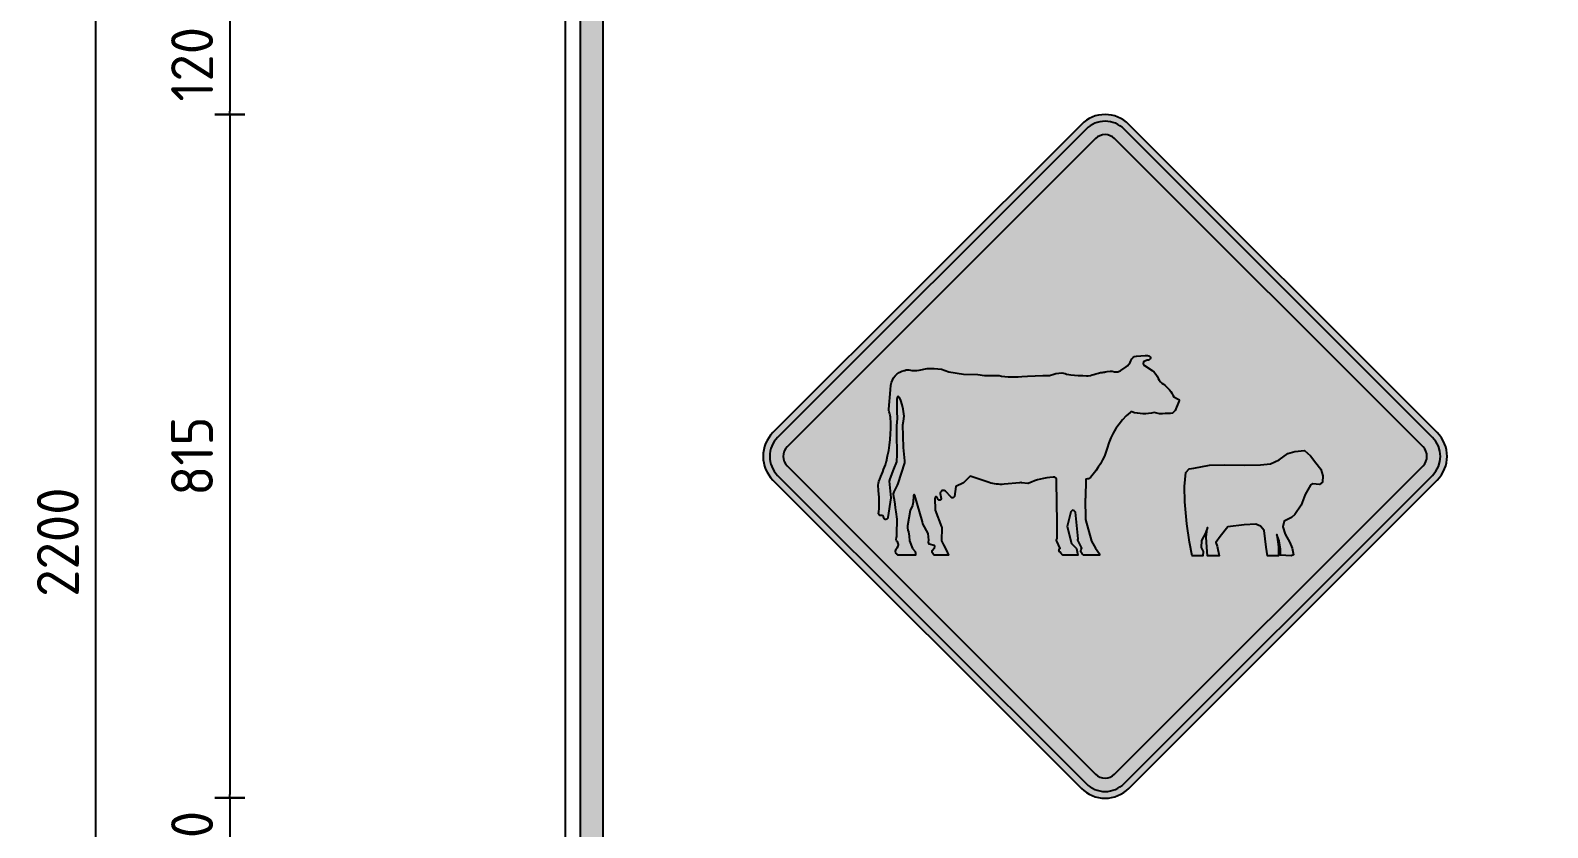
# Model space of a CAD drawing. Header units: millimetres. Extents: x 0 to 420, y 0 to 297.
# Drawn here: x 109.4 to 199.8, y 194.7 to 242.2 of the extents above; entities that cross this region are included whole.
import ezdxf

# ---------------------------------------------------------------- set-up
doc = ezdxf.new("R2010")
doc.units = ezdxf.units.MM
doc.header["$LTSCALE"] = 10
for name, color, linetype in [('L25', 1, 'Continuous'), ('L35', 3, 'Continuous'), ('T25', 1, 'Continuous'), ('YELLOW', 7, 'Continuous')]:
    doc.layers.add(name, color=color, linetype=linetype)
doc.styles.add('ISO3098B', font='iso3098b.shx')
doc.dimstyles.new('SIGNSDIM', dxfattribs={"dimtxt": 2.5, "dimasz": 0.2, "dimexe": 1, "dimexo": 1, "dimgap": 1, "dimtad": 1, "dimtoh": 1, "dimdec": 4, "dimlfac": 20, "dimrnd": 1, "dimdsep": 46, "dimtxsty": 'ISO3098B', "dimblk": 'SGNDIM', "dimcen": 2.5, "dimse1": 1, "dimse2": 1, "dimadec": 0, "dimazin": 0, "dimtfac": 1, "dimtdec": 4, "dimtix": 1, "dimtmove": 0, "dimatfit": 3, "dimldrblk": 'SGNDIM', "dimfxl": 1, "dimtolj": 1, "dimtzin": 0, "dimarcsym": 0})

# ---------------------------------------------------------------- blocks, each defined once
blk = doc.blocks.new('SGNDIM')
for p, q in [((0, 0), (-1, 0)), ((0, 4.5), (0, -4.5))]:
    blk.add_line(p, q)
blk = doc.blocks.new('*D26')
at = {"layer": 'Defpoints', "color": 0, "transparency": 16777216}
for p in [(131.919, 243.22), (121.252, 237.22), (131.919, 237.22)]:
    blk.add_point(p, dxfattribs=at)
at = {"layer": 'T25', "color": 0, "lineweight": -2, "transparency": 16777216}
blk.add_line((121.252, 243.02), (121.252, 237.42), dxfattribs=at)
at = {"layer": 'T25', "color": 0, "lineweight": -2, "transparency": 16777216, "xscale": 0.2, "yscale": 0.2, "zscale": 0.2}
for p, rotation in [((121.252, 243.22), 90), ((121.252, 237.22), 270)]:
    blk.add_blockref('SGNDIM', p, dxfattribs=dict(at, rotation=rotation))
at = {"layer": 'T25', "color": 0, "transparency": 16777216, "insert": (119.002, 240.22), "char_height": 2.5, "attachment_point": 5, "rotation": 90, "style": 'ISO3098B'}
blk.add_mtext('\\A1;120', dxfattribs=at)
blk = doc.blocks.new('*D46')
at = {"layer": 'Defpoints', "color": 0, "transparency": 16777216}
for p in [(137.966, 266.72), (113.252, 156.72), (141.202, 156.72)]:
    blk.add_point(p, dxfattribs=at)
at = {"layer": 'T25', "color": 0, "lineweight": -2, "transparency": 16777216}
for p, q in [((135.966, 266.72), (112.252, 266.72)), ((113.252, 266.52), (113.252, 156.92)), ((139.202, 156.72), (112.252, 156.72))]:
    blk.add_line(p, q, dxfattribs=at)
at = {"layer": 'T25', "color": 0, "lineweight": -2, "transparency": 16777216, "xscale": 0.2, "yscale": 0.2, "zscale": 0.2}
for p, rotation in [((113.252, 266.72), 90), ((113.252, 156.72), 270)]:
    blk.add_blockref('SGNDIM', p, dxfattribs=dict(at, rotation=rotation))
at = {"layer": 'T25', "color": 0, "transparency": 16777216, "insert": (111.002, 211.72), "char_height": 2.5, "attachment_point": 5, "rotation": 90, "style": 'ISO3098B'}
blk.add_mtext('\\A1;2200', dxfattribs=at)
blk = doc.blocks.new('*D55')
at = {"layer": 'Defpoints', "color": 0, "transparency": 16777216}
for p in [(142.304, 237.22), (121.252, 196.47), (140.907, 196.47)]:
    blk.add_point(p, dxfattribs=at)
at = {"layer": 'T25', "color": 0, "lineweight": -2, "transparency": 16777216}
blk.add_line((121.252, 237.02), (121.252, 196.67), dxfattribs=at)
at = {"layer": 'T25', "color": 0, "lineweight": -2, "transparency": 16777216, "xscale": 0.2, "yscale": 0.2, "zscale": 0.2}
for p, rotation in [((121.252, 237.22), 90), ((121.252, 196.47), 270)]:
    blk.add_blockref('SGNDIM', p, dxfattribs=dict(at, rotation=rotation))
at = {"layer": 'T25', "color": 0, "transparency": 16777216, "insert": (119.002, 216.845), "char_height": 2.5, "attachment_point": 5, "rotation": 90, "style": 'ISO3098B'}
blk.add_mtext('\\A1;815', dxfattribs=at)
blk = doc.blocks.new('*D56')
at = {"layer": 'Defpoints', "color": 0, "transparency": 16777216}
for p in [(131.919, 196.47), (121.252, 190.47), (131.919, 190.47)]:
    blk.add_point(p, dxfattribs=at)
at = {"layer": 'T25', "color": 0, "lineweight": -2, "transparency": 16777216}
blk.add_line((121.252, 196.27), (121.252, 190.67), dxfattribs=at)
at = {"layer": 'T25', "color": 0, "lineweight": -2, "transparency": 16777216, "xscale": 0.2, "yscale": 0.2, "zscale": 0.2}
for p, rotation in [((121.252, 196.47), 90), ((121.252, 190.47), 270)]:
    blk.add_blockref('SGNDIM', p, dxfattribs=dict(at, rotation=rotation))
at = {"layer": 'T25', "color": 0, "transparency": 16777216, "insert": (119.002, 193.47), "char_height": 2.5, "attachment_point": 5, "rotation": 90, "style": 'ISO3098B'}
blk.add_mtext('\\A1;120', dxfattribs=at)
blk = doc.blocks.new('*D60')
at = {"layer": 'Defpoints', "color": 0, "transparency": 16777216}
for p in [(152.983, 228.447), (193.752, 228.447), (193.752, 133.72)]:
    blk.add_point(p, dxfattribs=at)
at = {"layer": 'T25', "color": 0, "lineweight": -2, "transparency": 16777216}
blk.add_line((153.183, 133.72), (193.552, 133.72), dxfattribs=at)
at = {"layer": 'T25', "color": 0, "lineweight": -2, "transparency": 16777216, "xscale": 0.2, "yscale": 0.2, "zscale": 0.2, "rotation": 180}
blk.add_blockref('SGNDIM', (152.983, 133.72), dxfattribs=at)
at = {"layer": 'T25', "color": 0, "lineweight": -2, "transparency": 16777216, "xscale": 0.2, "yscale": 0.2, "zscale": 0.2}
blk.add_blockref('SGNDIM', (193.752, 133.72), dxfattribs=at)
at = {"layer": 'T25', "color": 0, "transparency": 16777216, "insert": (173.368, 135.97), "char_height": 2.5, "attachment_point": 5, "style": 'ISO3098B'}
blk.add_mtext('\\A1;815', dxfattribs=at)

msp = doc.modelspace()

# ---------------------------------------------------------------- hatches: boundary and pattern name
at = {"layer": 'L25'}
h = msp.add_hatch(color=256, dxfattribs=at)
h.dxf.hatch_style = 1
edge = h.paths.add_edge_path(flags=16)
edge.add_line((143.5024574, 169.2199232), (143.5024574, 254.2199232))
edge.add_arc((153.7524574, 254.2199232), 10.25, 90, 180, ccw=False)
edge.add_line((153.7524574, 264.4699232), (248.7524574, 264.4699232))
edge.add_arc((248.7524574, 254.2199232), 10.25, 0, 90, ccw=False)
edge.add_line((259.0024574, 254.2199232), (259.0024574, 169.2199232))
edge.add_arc((248.7524574, 169.2199232), 10.25, -90, 0, ccw=False)
edge.add_line((248.7524574, 158.9699232), (153.7524574, 158.9699232))
edge.add_arc((153.7524574, 169.2199232), 10.25, 180, 270, ccw=False)
edge = h.paths.add_edge_path()
edge.add_line((142.1524574, 169.2199232), (142.1524574, 254.2199232))
edge.add_arc((153.7524574, 254.2199232), 11.6, 90, 180, ccw=False)
edge.add_line((153.7524574, 265.8199232), (248.7524574, 265.8199232))
edge.add_arc((248.7524574, 254.2199232), 11.6, 0, 90, ccw=False)
edge.add_line((260.3524574, 254.2199232), (260.3524574, 169.2199232))
edge.add_arc((248.7524574, 169.2199232), 11.6, 270, 360, ccw=False)
edge.add_line((248.7524574, 157.6199232), (153.7524574, 157.6199232))
edge.add_arc((153.7524574, 169.2199232), 11.6, 180, 270, ccw=False)
h = msp.add_hatch(color=256, dxfattribs=at)
edge = h.paths.add_edge_path(flags=16)
edge.add_arc((155.0328429, 216.8351469), 0.8, 135, 225)
edge.add_line((154.4671575, 216.2694615), (172.8519338, 197.8846852))
edge.add_arc((173.4176192, 198.4503706), 0.8, 224.999999941, 314.999999974)
edge.add_line((173.9833047, 197.8846852), (192.368081, 216.2694614))
edge.add_arc((191.8023955, 216.8351469), 0.8, 315.000000059, 405.000000026)
edge.add_line((192.368081, 217.4008323), (173.9833046, 235.7856086))
edge.add_arc((173.4176192, 235.2199232), 0.8, 44.999999969, 134.999999969)
edge.add_line((172.8519338, 235.7856086), (154.4671575, 217.4008323))
edge = h.paths.add_edge_path()
edge.add_arc((155.0328429, 216.8351469), 1.6, 135, 225)
edge.add_line((153.9014721, 215.7037761), (172.2862484, 197.3189997))
edge.add_arc((173.4176192, 198.4503706), 1.6, 224.999999963, 314.999999996)
edge.add_line((174.5489901, 197.3189997), (192.9337664, 215.703776))
edge.add_arc((191.8023955, 216.8351469), 1.6, 315.000000037, 405.000000004)
edge.add_line((192.9337664, 217.9665177), (174.5489901, 236.3512941))
edge.add_arc((173.4176192, 235.2199232), 1.6, 44.999999968, 134.999999968)
edge.add_line((172.2862484, 236.3512941), (153.9014721, 217.9665178))
at = {"layer": 'L25', "ltscale": 1000}
for points in [[(174.910186, 219.4602663, -0.2519675197), (175.0097856, 219.4810337, 0.1347843466), (176.3446745, 219.4541439, 0.1431406917), (176.9951922, 219.3985273, 0.0795286223), (177.4295683, 219.407463), (177.5677492, 219.5471406, 0.0927564465), (177.5898858, 219.5798453), (177.8255418, 220.1219764, 0.3761148516), (177.7735734, 220.253584), (177.5232088, 220.3824098, 0.1096799236), (176.8995503, 221.1422879, -0.1613173462), (176.584513, 221.4705446, 0.1414985687), (176.2210238, 221.9617369), (175.7656954, 222.2447718, -0.5915639156), (175.7778583, 222.5198538, -0.0916105794), (176.0003158, 222.5733123, 0.8047873668), (176.0270394, 222.8332522, 0.084041344), (175.8594566, 222.8574756, 0.0124904757), (175.8004996, 222.8566621), (175.2925728, 222.8090054, 0.2854136272), (174.9474197, 222.5409578, -0.1777750771), (174.6664113, 222.1662959), (174.3643702, 221.9518921, -0.0642110502), (174.3158872, 221.9260904), (174.1764757, 221.8734859, -0.1037127791), (174.1329352, 221.8667214), (173.9747542, 221.875043), (173.8321272, 221.9130594), (173.7275344, 221.9225635), (173.5373655, 221.9035553), (173.4563087, 221.8782366), (173.4241516, 221.8684443), (173.3894438, 221.8602815), (173.3363616, 221.8521188), (173.2955289, 221.8480372), (173.2485714, 221.8419151), (173.1995724, 221.8398745), (173.1383235, 221.8296709), (173.0831995, 221.8153859), (173.0178675, 221.7970196), (172.9500819, 221.7739274), (172.8709238, 221.7495822), (172.7491426, 221.7191505), (172.6456283, 221.6948053), (172.5421142, 221.6643737), (172.4081547, 221.6461148), (172.3046406, 221.6400285), (172.0976122, 221.6522011), (171.8175152, 221.6643737), (171.5983088, 221.6765463), (171.3730132, 221.6948053), (171.251232, 221.7130642), (171.1233613, 221.7434959), (171.0442035, 221.7739274), (170.9346003, 221.804359), (170.8369675, 221.8180182), (170.6563072, 221.7990097), (170.4851549, 221.7800015), (170.3710535, 221.7324809), (170.0953089, 221.6564476), (169.7054625, 221.6564476), (169.2490571, 221.6469435), (168.7926521, 221.6184311), (168.4598566, 221.5994226), (168.2411619, 221.5804143), (168.0129597, 221.5709102), (167.6421299, 221.5804143), (167.2427754, 221.6184311), (167.1001488, 221.6659517), (166.2348808, 221.6659517), (165.8260177, 221.7134723), (164.9797663, 221.741985), (164.1144977, 221.875043), (163.6676008, 222.0271095), (163.2397206, 222.0746301), (162.8118409, 222.0746301), (162.3304551, 221.9783965), (162.1980371, 221.9647771), (162.1242522, 221.9550731), (162.0038656, 221.9511912), (161.9009547, 221.9589547), (161.8232863, 221.9725405), (161.7165138, 221.9862081, 0.161090888), (161.5126389, 221.974372, -0.0558829857), (161.4377736, 221.9511821, 0.3213058908), (160.6563987, 221.0907454), (160.6248984, 220.8010741), (160.5319639, 219.652584, 0.0756865283), (160.5890133, 219.3530696, -0.075976968), (160.6269554, 219.1618845, -0.0748272216), (160.3861609, 216.5373465), (160.3776785, 216.5051988), (160.3694864, 216.4831923, -0.0251437795), (159.9289504, 215.3453213, 0.0770767167), (159.9110214, 214.8972924, 0.0028905756), (159.9349268, 214.5567906, -0.0436169984), (159.9219587, 213.4098277, 0.358783707), (160.0200718, 213.3149281), (160.1095278, 213.3077749, -0.3080865151), (160.2036713, 213.2320313), (160.2245327, 213.1635178, 0.7983333164), (160.4787307, 213.1841123), (160.6439146, 214.3572601), (160.5488303, 215.3551957), (160.5963722, 215.488254), (160.8055583, 216.0775112), (160.9767101, 216.5147019), (161.0147443, 216.9518929), (160.9862186, 218.2159448), (160.9862186, 218.6626396), (161.033761, 219.0903265), (161.0147443, 219.5180131), (161.0147443, 220.2797205), (161.0187589, 220.311541), (161.0251256, 220.3369975), (161.0406081, 220.3705268), (161.0585523, 220.3926834), (161.0729428, 220.4061683), (161.0967542, 220.3918879), (161.1182427, 220.3783641), (161.1449653, 220.3601525), (161.1598506, 220.3423002), (161.2524551, 220.1642953), (161.3285227, 219.9171873), (161.3855736, 219.6415673), (161.4331155, 219.2233845), (161.4045903, 218.9287559), (161.3570479, 218.7101605), (161.4045903, 217.3700754), (161.4806579, 216.5622228), (161.4806579, 216.4576772), (161.0908119, 215.2126336), (161.0527781, 215.1175921), (160.9576934, 214.9560215), (160.8911344, 214.8039553), (160.8531006, 214.727922), (160.8494888, 214.7163693, 0.1549344737), (160.8187477, 214.4709926), (160.8298005, 214.4341669), (160.83539, 214.4154531), (160.8693232, 214.2329972), (160.9039743, 213.9905478), (160.9213001, 213.7654161), (160.964614, 213.5229667), (161.0239973, 213.087687), (161.0147443, 212.1998183), (160.9957272, 212.0572559), (160.9767105, 212.0002312), (160.967202, 211.8861812), (160.9767105, 211.8006441), (161.0432696, 211.7531232), (161.10032, 211.5820484), (161.0813033, 211.4870069), (161.0242529, 211.3729572), (160.9957272, 211.3444448), (160.9576934, 211.2969239), (160.9291682, 211.1733701), (160.9481853, 211.0593203), (161.0052358, 211.0213039), (161.0242529, 210.9832871), (161.0622867, 210.9452706), (161.1193371, 210.9357665), (161.8705043, 210.9357665), (162.1082151, 210.9452706), (162.1082151, 211.0403121), (162.1082151, 211.0783286), (162.0891985, 211.1163451), (162.0891985, 211.1543618), (161.9465719, 211.3444448), (161.7659115, 211.8006441), (161.7356054, 212.0682702), (161.700954, 212.3280374), (161.6663026, 212.4406032), (161.648977, 212.5704868), (161.6316515, 212.6484169), (161.6403143, 212.7003704), (161.8049079, 213.6095557), (161.9348501, 213.8952997), (161.9781642, 214.0944547), (162.0036223, 214.5093267), (162.0239741, 214.5501627), (162.0501786, 214.5351955), (162.0701813, 214.4998222), (162.5360953, 212.9221335), (162.5646206, 212.8080838), (162.8688909, 212.2378348), (162.9164332, 211.8291565), (162.8879075, 211.7151067), (162.9259413, 211.5915525), (163.2397202, 211.5250237), (163.2682454, 211.4679987), (163.2492287, 211.3824613), (163.1066021, 211.220891), (163.1066021, 211.1068409), (163.1446359, 211.0498162), (163.1826697, 210.9832871), (163.2397202, 210.9357665), (164.0859716, 210.9357665), (163.9718702, 211.2113866), (163.7817013, 211.5630402), (163.6771085, 211.8006441), (163.686617, 212.5894888), (163.6580918, 212.6370094), (163.2872625, 213.6349449), (163.2732098, 214.3522839, -0.6623224855), (163.383066, 214.4040012, -0.120491742), (163.4288652, 214.3402452), (163.4623243, 214.2655783, 0.8728938352), (163.6419645, 214.3183564), (163.5965097, 214.6186381, -0.0523177147), (163.5969583, 214.6523339, -0.628809225), (163.9157988, 214.7430182), (164.2482174, 214.3958547, 0.5723265339), (164.4393015, 214.4454273), (164.5138518, 215.0415592), (164.9797653, 215.2506504), (165.3791198, 215.6593288), (166.4999751, 215.2784658, 0.1065466817), (167.3987746, 215.1744054), (168.3411705, 215.2661328, -0.054272798), (168.4341149, 215.2650722), (168.8084325, 215.2199942, 0.1366347481), (168.8653697, 215.2287007, -0.085671228), (170.3140031, 215.602304), (170.4281044, 215.5927999), (170.4946635, 215.5262708), (170.5136801, 215.4882543), (170.5326972, 213.9200697), (170.570731, 213.0742004), (170.5612225, 211.9337024), (170.5231887, 211.8671736), (170.5231887, 211.8196527), (170.5422058, 211.7816362), (170.7323747, 211.3444452), (170.6753238, 211.3064287), (170.6848324, 211.2398995), (170.6658153, 211.2113872), (170.703849, 211.144858), (170.7228662, 211.1353539), (170.7989338, 211.0498166), (170.8464756, 211.002296), (170.9130351, 210.9357668), (171.7878117, 210.9357668), (171.7212527, 211.334941), (171.4074739, 211.6485779), (171.1507459, 212.6465138), (171.3789486, 213.5303996), (171.4835414, 213.6349452), (171.5786261, 213.5779202), (171.6166599, 213.5494079), (171.6451852, 213.5113914), (171.816337, 211.9146942), (171.7878117, 211.8671736), (171.7878117, 211.8101485), (171.816337, 211.8006444), (172.025523, 211.3634534), (172.0065059, 211.334941), (171.9969978, 211.2874205), (171.9779807, 211.2018831), (171.9779807, 211.1353539), (172.0160145, 211.087833), (172.0540482, 211.0213042), (172.158641, 210.9357668), (173.0904686, 210.9357668), (173.0809605, 211.0213042), (172.8432492, 211.3634534), (172.6055379, 211.7721321), (172.2442172, 213.0646963), (172.2347086, 214.3287481), (172.2442172, 214.3667649), (172.2633117, 215.4642444, -0.2607601344), (172.3048523, 215.4805825, 0.2054608939), (172.5403877, 215.5815008, 0.1121891563), (173.55154, 217.3301179, -0.1530840902)], [(178.7116707, 216.1384041), (179.6359562, 216.3085322), (180.5602416, 216.3328365), (181.7034332, 216.3085322), (182.6763648, 216.3328365), (183.2844459, 216.3814433), (183.7952348, 216.6244824), (184.3060236, 217.0133473), (184.7195202, 217.1348668), (185.3032797, 217.1834736), (185.6681272, 216.8675234), (185.9843315, 216.4543561), (186.2762112, 216.0654931), (186.3978252, 215.67663), (186.3735035, 215.287767), (186.2032406, 215.1662474), (185.789744, 215.1905499), (185.6681272, 215.1176389), (185.3519258, 214.5586477), (185.1086922, 213.9267455), (184.7195202, 213.3677543), (184.5249327, 213.1976262), (184.0871145, 212.9788913), (184.0141438, 212.6386368), (184.1600852, 212.2011653), (184.4276404, 211.6907826), (184.5735817, 211.3505264), (184.6465495, 210.9616633), (184.5006111, 210.9130566), (183.8682054, 210.9373609), (183.8682054, 211.3262239), (183.7952348, 211.787998), (183.6979425, 212.0553414), (183.6492963, 212.176861), (183.7465886, 211.4477435), (183.7465886, 210.9130566), (183.0898613, 210.9130566), (183.0168907, 211.4234392), (182.8952739, 212.4199001), (182.6763648, 212.6629393), (182.4088095, 212.7844607), (181.7034332, 212.7601564), (180.7305045, 212.6386368), (180.2683618, 212.0553414), (180.0251282, 211.6907826), (180.0980989, 211.4720478), (180.2197157, 210.9130566), (179.5143394, 210.9130566), (179.4900148, 211.4234392), (179.4413687, 212.0067328), (179.4900148, 212.3469891), (179.5143394, 212.5900283), (179.3927226, 212.2497738), (179.1738135, 211.8123022), (179.1494889, 211.3991349), (179.2711057, 211.1560958), (179.2467841, 210.9130566), (178.6143785, 210.9130566), (178.4441155, 211.7150869), (178.2981771, 212.8087632), (178.1765603, 214.1211761), (178.1522358, 215.044726), (178.2252064, 215.8710607), (178.419791, 216.0897973)]]:
    msp.add_hatch(color=1, dxfattribs=at).paths.add_polyline_path(points)
at = {"layer": 'YELLOW'}
h = msp.add_hatch(color=50, dxfattribs=at)
edge = h.paths.add_edge_path(flags=16)
edge.add_arc((155.0328429, 216.8351469), 1.6, 135, 225)
edge.add_line((153.9014721, 215.7037761), (172.2862484, 197.3189997))
edge.add_arc((173.4176192, 198.4503706), 1.6, 224.999999963, 314.999999996)
edge.add_line((174.5489901, 197.3189997), (192.9337664, 215.703776))
edge.add_arc((191.8023955, 216.8351469), 1.6, 315.000000037, 405.000000004)
edge.add_line((192.9337664, 217.9665177), (174.5489901, 236.3512941))
edge.add_arc((173.4176192, 235.2199232), 1.6, 44.999999968, 134.999999968)
edge.add_line((172.2862484, 236.3512941), (153.9014721, 217.9665178))
edge = h.paths.add_edge_path()
edge.add_arc((155.0328429, 216.8351469), 2, 135, 225)
edge.add_line((153.6186293, 215.4209334), (172.0034057, 197.036157))
edge.add_arc((173.4176192, 198.4503706), 2, 224.999999967, 315)
edge.add_line((174.8318328, 197.036157), (193.2166091, 215.4209333))
edge.add_arc((191.8023955, 216.8351469), 2, 315.000000033, 405)
edge.add_line((193.2166091, 218.2493604), (174.8318328, 236.6341368))
edge.add_arc((173.4176192, 235.2199232), 2, 44.999999967, 134.999999967)
edge.add_line((172.0034057, 236.6341368), (153.6186293, 218.2493605))
h = msp.add_hatch(color=50, dxfattribs=at)
edge = h.paths.add_edge_path()
edge.add_arc((155.0328429, 216.8351469), 0.8, 135, 225)
edge.add_line((154.4671575, 216.2694615), (172.8519338, 197.8846852))
edge.add_arc((173.4176192, 198.4503706), 0.8, 224.999999941, 314.999999974)
edge.add_line((173.9833047, 197.8846852), (192.368081, 216.2694614))
edge.add_arc((191.8023955, 216.8351469), 0.8, 315.000000059, 405.000000026)
edge.add_line((192.368081, 217.4008323), (173.9833046, 235.7856086))
edge.add_arc((173.4176192, 235.2199232), 0.8, 44.999999969, 134.999999969)
edge.add_line((172.8519338, 235.7856086), (154.4671575, 217.4008323))
h.paths.add_polyline_path([(178.7116707, 216.1384041), (179.6359562, 216.3085322), (180.5602416, 216.3328365), (181.7034332, 216.3085322), (182.6763648, 216.3328365), (183.2844459, 216.3814433), (183.7952348, 216.6244824), (184.3060236, 217.0133473), (184.7195202, 217.1348668), (185.3032797, 217.1834736), (185.6681272, 216.8675234), (185.9843315, 216.4543561), (186.2762112, 216.0654931), (186.3978252, 215.67663), (186.3735035, 215.287767), (186.2032406, 215.1662474), (185.789744, 215.1905499), (185.6681272, 215.1176389), (185.3519258, 214.5586477), (185.1086922, 213.9267455), (184.7195202, 213.3677543), (184.5249327, 213.1976262), (184.0871145, 212.9788913), (184.0141438, 212.6386368), (184.1600852, 212.2011653), (184.4276404, 211.6907826), (184.5735817, 211.3505264), (184.6465495, 210.9616633), (184.5006111, 210.9130566), (183.8682054, 210.9373609), (183.8682054, 211.3262239), (183.7952348, 211.787998), (183.6979425, 212.0553414), (183.6492963, 212.176861), (183.7465886, 211.4477435), (183.7465886, 210.9130566), (183.0898613, 210.9130566), (183.0168907, 211.4234392), (182.8952739, 212.4199001), (182.6763648, 212.6629393), (182.4088095, 212.7844607), (181.7034332, 212.7601564), (180.7305045, 212.6386368), (180.2683618, 212.0553414), (180.0251282, 211.6907826), (180.0980989, 211.4720478), (180.2197157, 210.9130566), (179.5143394, 210.9130566), (179.4900148, 211.4234392), (179.4413687, 212.0067328), (179.4900148, 212.3469891), (179.5143394, 212.5900283), (179.3927226, 212.2497738), (179.1738135, 211.8123022), (179.1494889, 211.3991349), (179.2711057, 211.1560958), (179.2467841, 210.9130566), (178.6143785, 210.9130566), (178.4441155, 211.7150869), (178.2981771, 212.8087632), (178.1765603, 214.1211761), (178.1522358, 215.044726), (178.2252064, 215.8710607), (178.419791, 216.0897973)], flags=16)
edge = h.paths.add_edge_path(flags=16)
edge.add_arc((161.5441466, 219.690187), 1.0128809, 182.127583954, 199.809423245, ccw=False)
edge.add_line((160.5319639, 219.652584), (160.6248984, 220.8010741))
edge.add_line((160.6248984, 220.8010741), (160.6548484, 221.0764894))
edge.add_arc((161.6474544, 220.9757607), 0.9977038, 101.44471884, 174.205515098, ccw=False)
edge.add_arc((161.3717871, 222.2966508), 0.3517141, 282.763058891, 293.607714898)
edge.add_arc((161.6324683, 221.6721034), 0.3251545, 75.020197526, 111.625036174, ccw=False)
edge.add_line((161.7165138, 221.9862081), (161.8232863, 221.9725405))
edge.add_line((161.8232863, 221.9725405), (161.9009547, 221.9589547))
edge.add_line((161.9009547, 221.9589547), (162.0038656, 221.9511912))
edge.add_line((162.0038656, 221.9511912), (162.1242522, 221.9550731))
edge.add_line((162.1242522, 221.9550731), (162.1980371, 221.9647771))
edge.add_line((162.1980371, 221.9647771), (162.3304551, 221.9783965))
edge.add_line((162.3304551, 221.9783965), (162.8118409, 222.0746301))
edge.add_line((162.8118409, 222.0746301), (163.2397206, 222.0746301))
edge.add_line((163.2397206, 222.0746301), (163.6676008, 222.0271095))
edge.add_line((163.6676008, 222.0271095), (164.1144977, 221.875043))
edge.add_line((164.1144977, 221.875043), (164.9797663, 221.741985))
edge.add_line((164.9797663, 221.741985), (165.8260177, 221.7134723))
edge.add_line((165.8260177, 221.7134723), (166.2348808, 221.6659517))
edge.add_line((166.2348808, 221.6659517), (167.1001488, 221.6659517))
edge.add_line((167.1001488, 221.6659517), (167.2427754, 221.6184311))
edge.add_line((167.2427754, 221.6184311), (167.6421299, 221.5804143))
edge.add_line((167.6421299, 221.5804143), (168.0129597, 221.5709102))
edge.add_line((168.0129597, 221.5709102), (168.2411619, 221.5804143))
edge.add_line((168.2411619, 221.5804143), (168.4598566, 221.5994226))
edge.add_line((168.4598566, 221.5994226), (168.7926521, 221.6184311))
edge.add_line((168.7926521, 221.6184311), (169.2490571, 221.6469435))
edge.add_line((169.2490571, 221.6469435), (169.7054625, 221.6564476))
edge.add_line((169.7054625, 221.6564476), (170.0953089, 221.6564476))
edge.add_line((170.0953089, 221.6564476), (170.3710535, 221.7324809))
edge.add_line((170.3710535, 221.7324809), (170.4851549, 221.7800015))
edge.add_line((170.4851549, 221.7800015), (170.6563072, 221.7990097))
edge.add_line((170.6563072, 221.7990097), (170.8369675, 221.8180182))
edge.add_line((170.8369675, 221.8180182), (170.9346003, 221.804359))
edge.add_line((170.9346003, 221.804359), (171.0442035, 221.7739274))
edge.add_line((171.0442035, 221.7739274), (171.1233613, 221.7434959))
edge.add_line((171.1233613, 221.7434959), (171.251232, 221.7130642))
edge.add_line((171.251232, 221.7130642), (171.3730132, 221.6948053))
edge.add_line((171.3730132, 221.6948053), (171.5983088, 221.6765463))
edge.add_line((171.5983088, 221.6765463), (171.8175152, 221.6643737))
edge.add_line((171.8175152, 221.6643737), (172.0976122, 221.6522011))
edge.add_line((172.0976122, 221.6522011), (172.3046406, 221.6400285))
edge.add_line((172.3046406, 221.6400285), (172.4081547, 221.6461148))
edge.add_line((172.4081547, 221.6461148), (172.5421142, 221.6643737))
edge.add_line((172.5421142, 221.6643737), (172.6456283, 221.6948053))
edge.add_line((172.6456283, 221.6948053), (172.7491426, 221.7191505))
edge.add_line((172.7491426, 221.7191505), (172.8709238, 221.7495822))
edge.add_line((172.8709238, 221.7495822), (172.9500819, 221.7739274))
edge.add_line((172.9500819, 221.7739274), (173.0178675, 221.7970196))
edge.add_line((173.0178675, 221.7970196), (173.0831995, 221.8153859))
edge.add_line((173.0831995, 221.8153859), (173.1383235, 221.8296709))
edge.add_line((173.1383235, 221.8296709), (173.1995724, 221.8398745))
edge.add_line((173.1995724, 221.8398745), (173.2485714, 221.8419151))
edge.add_line((173.2485714, 221.8419151), (173.2955289, 221.8480372))
edge.add_line((173.2955289, 221.8480372), (173.3363616, 221.8521188))
edge.add_line((173.3363616, 221.8521188), (173.3894438, 221.8602815))
edge.add_line((173.3894438, 221.8602815), (173.4241516, 221.8684443))
edge.add_line((173.4241516, 221.8684443), (173.4563087, 221.8782366))
edge.add_line((173.4563087, 221.8782366), (173.5373655, 221.9035553))
edge.add_line((173.5373655, 221.9035553), (173.7275344, 221.9225635))
edge.add_line((173.7275344, 221.9225635), (173.8321272, 221.9130594))
edge.add_line((173.8321272, 221.9130594), (173.9747542, 221.875043))
edge.add_line((173.9747542, 221.875043), (174.1329352, 221.8667214))
edge.add_arc((174.1385751, 221.9739293), 0.1073561, 266.988579604, 290.673120251)
edge.add_line((174.1764757, 221.8734859), (174.3158872, 221.9260904))
edge.add_arc((174.2400861, 222.1269772), 0.2147122, 290.673120249, 305.369033728)
edge.add_line((174.3643702, 221.9518921), (174.6664113, 222.1662959))
edge.add_arc((174.2966906, 222.7363119), 0.67942, 302.968031072, 343.289823027)
edge.add_arc((175.3356589, 222.3972823), 0.4139714, 95.974151914, 159.692025041, ccw=False)
edge.add_line((175.2925728, 222.8090054), (175.8004996, 222.8566621))
edge.add_arc((175.8462589, 221.6772123), 1.1803371, 89.359341635, 92.221798939, ccw=False)
edge.add_arc((175.8716988, 222.3503721), 0.5072513, 72.441984671, 91.382928213, ccw=False)
edge.add_arc((175.9852287, 222.706207), 0.1337483, -89.186476723, 72.825634431, ccw=False)
edge.add_arc((176.033748, 221.9446041), 0.6295965, 94.24652087, 113.981048756)
edge.add_arc((175.8473467, 222.3789715), 0.1570875, 116.254241188, 238.682351359)
edge.add_line((175.7656954, 222.2447718), (176.2210238, 221.9617369))
edge.add_arc((175.5523044, 221.0867854), 1.1012383, 20.394355954, 52.609572486, ccw=False)
edge.add_arc((177.2375059, 221.7819369), 0.7234396, 205.495047265, 242.150471751)
edge.add_arc((175.5001797, 219.3579075), 2.2676533, 26.858562264, 51.895274587, ccw=False)
edge.add_line((177.5232088, 220.3824098), (177.7735734, 220.253584))
edge.add_arc((177.7244542, 220.1581239), 0.1073561, -27.31135769, 62.771798454, ccw=False)
edge.add_line((177.8198429, 220.1088661), (177.5898858, 219.5798453))
edge.add_arc((177.4914292, 219.6226428), 0.1073561, 315.308611163, 336.506168757, ccw=False)
edge.add_line((177.5677492, 219.5471406), (177.4295683, 219.407463))
edge.add_arc((177.1844684, 220.7598296), 1.3743978, 262.084314633, 280.272650853, ccw=False)
edge.add_arc((176.7650794, 220.5392076), 1.1636595, 248.821281953, 281.405373748, ccw=False)
edge.add_arc((175.7261996, 221.89858), 2.5214637, 253.493372916, 284.198623132, ccw=False)
edge.add_arc((174.9792829, 219.3781021), 0.1073561, 73.493372919, 130.062547393)
edge.add_arc((177.6280628, 216.2283985), 4.2227743, 130.06254739, 164.876563016)
edge.add_arc((169.1984255, 218.6806802), 4.5578092, 317.158599066, 342.763393797, ccw=False)
edge.add_arc((172.3050087, 215.8055372), 0.3249548, 268.069250553, 316.414282506, ccw=False)
edge.add_arc((172.2986808, 215.435295), 0.045706, 95.801784733, 140.699897183)
edge.add_line((172.2633117, 215.4642444), (172.2442172, 214.3667649))
edge.add_line((172.2442172, 214.3667649), (172.2347086, 214.3287481))
edge.add_line((172.2347086, 214.3287481), (172.2442172, 213.0646963))
edge.add_line((172.2442172, 213.0646963), (172.6055379, 211.7721321))
edge.add_line((172.6055379, 211.7721321), (172.8432492, 211.3634534))
edge.add_line((172.8432492, 211.3634534), (173.0809605, 211.0213042))
edge.add_line((173.0809605, 211.0213042), (173.0904686, 210.9357668))
edge.add_line((173.0904686, 210.9357668), (172.158641, 210.9357668))
edge.add_line((172.158641, 210.9357668), (172.0540482, 211.0213042))
edge.add_line((172.0540482, 211.0213042), (172.0160145, 211.087833))
edge.add_line((172.0160145, 211.087833), (171.9779807, 211.1353539))
edge.add_line((171.9779807, 211.1353539), (171.9779807, 211.2018831))
edge.add_line((171.9779807, 211.2018831), (171.9969978, 211.2874205))
edge.add_line((171.9969978, 211.2874205), (172.0065059, 211.334941))
edge.add_line((172.0065059, 211.334941), (172.025523, 211.3634534))
edge.add_line((172.025523, 211.3634534), (171.816337, 211.8006444))
edge.add_line((171.816337, 211.8006444), (171.7878117, 211.8101485))
edge.add_line((171.7878117, 211.8101485), (171.7878117, 211.8671736))
edge.add_line((171.7878117, 211.8671736), (171.816337, 211.9146942))
edge.add_line((171.816337, 211.9146942), (171.6451852, 213.5113914))
edge.add_line((171.6451852, 213.5113914), (171.6166599, 213.5494079))
edge.add_line((171.6166599, 213.5494079), (171.5786261, 213.5779202))
edge.add_line((171.5786261, 213.5779202), (171.4835414, 213.6349452))
edge.add_line((171.4835414, 213.6349452), (171.3789486, 213.5303996))
edge.add_line((171.3789486, 213.5303996), (171.1507459, 212.6465138))
edge.add_line((171.1507459, 212.6465138), (171.4074739, 211.6485779))
edge.add_line((171.4074739, 211.6485779), (171.7212527, 211.334941))
edge.add_line((171.7212527, 211.334941), (171.7878117, 210.9357668))
edge.add_line((171.7878117, 210.9357668), (170.9130351, 210.9357668))
edge.add_line((170.9130351, 210.9357668), (170.8464756, 211.002296))
edge.add_line((170.8464756, 211.002296), (170.7989338, 211.0498166))
edge.add_line((170.7989338, 211.0498166), (170.7228662, 211.1353539))
edge.add_line((170.7228662, 211.1353539), (170.703849, 211.144858))
edge.add_line((170.703849, 211.144858), (170.6658153, 211.2113872))
edge.add_line((170.6658153, 211.2113872), (170.6848324, 211.2398995))
edge.add_line((170.6848324, 211.2398995), (170.6753238, 211.3064287))
edge.add_line((170.6753238, 211.3064287), (170.7323747, 211.3444452))
edge.add_line((170.7323747, 211.3444452), (170.5422058, 211.7816362))
edge.add_line((170.5422058, 211.7816362), (170.5231887, 211.8196527))
edge.add_line((170.5231887, 211.8196527), (170.5231887, 211.8671736))
edge.add_line((170.5231887, 211.8671736), (170.5612225, 211.9337024))
edge.add_line((170.5612225, 211.9337024), (170.570731, 213.0742004))
edge.add_line((170.570731, 213.0742004), (170.5326972, 213.9200697))
edge.add_line((170.5326972, 213.9200697), (170.5136801, 215.4882543))
edge.add_line((170.5136801, 215.4882543), (170.4946635, 215.5262708))
edge.add_line((170.4946635, 215.5262708), (170.4281044, 215.5927999))
edge.add_line((170.4281044, 215.5927999), (170.3140031, 215.602304))
edge.add_arc((170.6719087, 211.2192246), 4.3976678, 94.668198855, 114.254772494)
edge.add_arc((168.8212684, 215.3265802), 0.1073561, 263.133110692, 294.254772494, ccw=False)
edge.add_line((168.8084325, 215.2199942), (168.4341149, 215.2650722))
edge.add_arc((168.3827716, 214.8387283), 0.4294244, 83.133110692, 95.559328705)
edge.add_line((168.3411705, 215.2661328), (167.3987746, 215.1744054))
edge.add_arc((167.1907691, 217.3114281), 2.1471219, 251.232405602, 275.559328705, ccw=False)
edge.add_line((166.4999751, 215.2784658), (165.3791198, 215.6593288))
edge.add_line((165.3791198, 215.6593288), (164.9797653, 215.2506504))
edge.add_line((164.9797653, 215.2506504), (164.5138518, 215.0415592))
edge.add_line((164.5138518, 215.0415592), (164.4393015, 214.4454273))
edge.add_arc((164.3291984, 214.4767685), 0.1144769, 222.537873969, 344.110836887, ccw=False)
edge.add_line((164.2448483, 214.3993733), (163.9060143, 214.7532366))
edge.add_arc((163.7781767, 214.6210349), 0.1839014, 45.961476089, 170.200870524)
edge.add_arc((163.7573086, 214.6333479), 0.1614704, 173.247422908, 185.226838069)
edge.add_line((163.5965097, 214.6186381), (163.6419645, 214.3183564))
edge.add_arc((163.548546, 214.3042153), 0.0944828, -155.862292903, 8.607736094, ccw=False)
edge.add_line((163.4623243, 214.2655783), (163.4288652, 214.3402452))
edge.add_arc((163.2756031, 214.2784773), 0.1652408, 21.950477852, 49.432664176)
edge.add_arc((163.3390957, 214.3548664), 0.0659365, 48.174944596, 182.24456149)
edge.add_line((163.2732098, 214.3522839), (163.2872625, 213.6349449))
edge.add_line((163.2872625, 213.6349449), (163.6580918, 212.6370094))
edge.add_line((163.6580918, 212.6370094), (163.686617, 212.5894888))
edge.add_line((163.686617, 212.5894888), (163.6771085, 211.8006441))
edge.add_line((163.6771085, 211.8006441), (163.7817013, 211.5630402))
edge.add_line((163.7817013, 211.5630402), (163.9718702, 211.2113866))
edge.add_line((163.9718702, 211.2113866), (164.0859716, 210.9357665))
edge.add_line((164.0859716, 210.9357665), (163.2397202, 210.9357665))
edge.add_line((163.2397202, 210.9357665), (163.1826697, 210.9832871))
edge.add_line((163.1826697, 210.9832871), (163.1446359, 211.0498162))
edge.add_line((163.1446359, 211.0498162), (163.1066021, 211.1068409))
edge.add_line((163.1066021, 211.1068409), (163.1066021, 211.220891))
edge.add_line((163.1066021, 211.220891), (163.2492287, 211.3824613))
edge.add_line((163.2492287, 211.3824613), (163.2682454, 211.4679987))
edge.add_line((163.2682454, 211.4679987), (163.2397202, 211.5250237))
edge.add_line((163.2397202, 211.5250237), (162.9259413, 211.5915525))
edge.add_line((162.9259413, 211.5915525), (162.8879075, 211.7151067))
edge.add_line((162.8879075, 211.7151067), (162.9164332, 211.8291565))
edge.add_line((162.9164332, 211.8291565), (162.8688909, 212.2378348))
edge.add_line((162.8688909, 212.2378348), (162.5646206, 212.8080838))
edge.add_line((162.5646206, 212.8080838), (162.5360953, 212.9221335))
edge.add_line((162.5360953, 212.9221335), (162.0701813, 214.4998222))
edge.add_line((162.0701813, 214.4998222), (162.0501786, 214.5351955))
edge.add_line((162.0501786, 214.5351955), (162.0239741, 214.5501627))
edge.add_line((162.0239741, 214.5501627), (162.0036223, 214.5093267))
edge.add_line((162.0036223, 214.5093267), (161.9781642, 214.0944547))
edge.add_line((161.9781642, 214.0944547), (161.9348501, 213.8952997))
edge.add_line((161.9348501, 213.8952997), (161.8049079, 213.6095557))
edge.add_line((161.8049079, 213.6095557), (161.6403143, 212.7003704))
edge.add_line((161.6403143, 212.7003704), (161.6316515, 212.6484169))
edge.add_line((161.6316515, 212.6484169), (161.648977, 212.5704868))
edge.add_line((161.648977, 212.5704868), (161.6663026, 212.4406032))
edge.add_line((161.6663026, 212.4406032), (161.700954, 212.3280374))
edge.add_line((161.700954, 212.3280374), (161.7356054, 212.0682702))
edge.add_line((161.7356054, 212.0682702), (161.7659115, 211.8006441))
edge.add_line((161.7659115, 211.8006441), (161.9465719, 211.3444448))
edge.add_line((161.9465719, 211.3444448), (162.0891985, 211.1543618))
edge.add_line((162.0891985, 211.1543618), (162.0891985, 211.1163451))
edge.add_line((162.0891985, 211.1163451), (162.1082151, 211.0783286))
edge.add_line((162.1082151, 211.0783286), (162.1082151, 211.0403121))
edge.add_line((162.1082151, 211.0403121), (162.1082151, 210.9452706))
edge.add_line((162.1082151, 210.9452706), (161.8705043, 210.9357665))
edge.add_line((161.8705043, 210.9357665), (161.1193371, 210.9357665))
edge.add_line((161.1193371, 210.9357665), (161.0622867, 210.9452706))
edge.add_line((161.0622867, 210.9452706), (161.0242529, 210.9832871))
edge.add_line((161.0242529, 210.9832871), (161.0052358, 211.0213039))
edge.add_line((161.0052358, 211.0213039), (160.9481853, 211.0593203))
edge.add_line((160.9481853, 211.0593203), (160.9291682, 211.1733701))
edge.add_line((160.9291682, 211.1733701), (160.9576934, 211.2969239))
edge.add_line((160.9576934, 211.2969239), (160.9957272, 211.3444448))
edge.add_line((160.9957272, 211.3444448), (161.0242529, 211.3729572))
edge.add_line((161.0242529, 211.3729572), (161.0813033, 211.4870069))
edge.add_line((161.0813033, 211.4870069), (161.10032, 211.5820484))
edge.add_line((161.10032, 211.5820484), (161.0432696, 211.7531232))
edge.add_line((161.0432696, 211.7531232), (160.9767105, 211.8006441))
edge.add_line((160.9767105, 211.8006441), (160.967202, 211.8861812))
edge.add_line((160.967202, 211.8861812), (160.9767105, 212.0002312))
edge.add_line((160.9767105, 212.0002312), (160.9957272, 212.0572559))
edge.add_line((160.9957272, 212.0572559), (161.0147443, 212.1998183))
edge.add_line((161.0147443, 212.1998183), (161.0239973, 213.087687))
edge.add_line((161.0239973, 213.087687), (160.964614, 213.5229667))
edge.add_line((160.964614, 213.5229667), (160.9213001, 213.7654161))
edge.add_line((160.9213001, 213.7654161), (160.9039743, 213.9905478))
edge.add_line((160.9039743, 213.9905478), (160.8693232, 214.2329972))
edge.add_line((160.8693232, 214.2329972), (160.83539, 214.4154531))
edge.add_line((160.83539, 214.4154531), (160.8298005, 214.4341669))
edge.add_line((160.8298005, 214.4341669), (160.8187477, 214.4709926))
edge.add_arc((161.2205501, 214.5452684), 0.4086099, 155.244999963, 190.473266566, ccw=False)
edge.add_line((160.8494888, 214.7163693), (160.8531006, 214.727922))
edge.add_line((160.8531006, 214.727922), (160.8911344, 214.8039553))
edge.add_line((160.8911344, 214.8039553), (160.9576934, 214.9560215))
edge.add_line((160.9576934, 214.9560215), (161.0527781, 215.1175921))
edge.add_line((161.0527781, 215.1175921), (161.0908119, 215.2126336))
edge.add_line((161.0908119, 215.2126336), (161.4806579, 216.4576772))
edge.add_line((161.4806579, 216.4576772), (161.4806579, 216.5622228))
edge.add_line((161.4806579, 216.5622228), (161.4045903, 217.3700754))
edge.add_line((161.4045903, 217.3700754), (161.3570479, 218.7101605))
edge.add_line((161.3570479, 218.7101605), (161.4045903, 218.9287559))
edge.add_line((161.4045903, 218.9287559), (161.4331155, 219.2233845))
edge.add_line((161.4331155, 219.2233845), (161.3855736, 219.6415673))
edge.add_line((161.3855736, 219.6415673), (161.3285227, 219.9171873))
edge.add_line((161.3285227, 219.9171873), (161.2524551, 220.1642953))
edge.add_line((161.2524551, 220.1642953), (161.1598506, 220.3423002))
edge.add_line((161.1598506, 220.3423002), (161.1516694, 220.3521122))
edge.add_line((161.1516694, 220.3521122), (161.135752, 220.3664315))
edge.add_line((161.135752, 220.3664315), (161.1182427, 220.3783641))
edge.add_line((161.1182427, 220.3783641), (161.0967542, 220.3918879))
edge.add_line((161.0967542, 220.3918879), (161.0808368, 220.401434))
edge.add_line((161.0808368, 220.401434), (161.0712864, 220.4046161))
edge.add_line((161.0712864, 220.4046161), (161.0585523, 220.3926834))
edge.add_line((161.0585523, 220.3926834), (161.0450226, 220.3759776))
edge.add_line((161.0450226, 220.3759776), (161.0346763, 220.3576807))
edge.add_line((161.0346763, 220.3576807), (161.0251256, 220.3369975))
edge.add_line((161.0251256, 220.3369975), (161.0187589, 220.311541))
edge.add_line((161.0187589, 220.311541), (161.0147443, 220.2797205))
edge.add_line((161.0147443, 220.2797205), (161.0147443, 219.5180131))
edge.add_line((161.0147443, 219.5180131), (161.033761, 219.0903265))
edge.add_line((161.033761, 219.0903265), (160.9862186, 218.6626396))
edge.add_line((160.9862186, 218.6626396), (160.9862186, 218.2159448))
edge.add_line((160.9862186, 218.2159448), (161.0147443, 216.9518929))
edge.add_line((161.0147443, 216.9518929), (160.9767101, 216.5147019))
edge.add_line((160.9767101, 216.5147019), (160.8055583, 216.0775112))
edge.add_line((160.8055583, 216.0775112), (160.5963722, 215.488254))
edge.add_line((160.5963722, 215.488254), (160.5488303, 215.3551957))
edge.add_line((160.5488303, 215.3551957), (160.6439146, 214.3572601))
edge.add_line((160.6439146, 214.3572601), (160.4788264, 213.1847916))
edge.add_arc((160.3492928, 213.2026841), 0.1307635, 196.44063175, 352.135523872, ccw=False)
edge.add_line((160.2238758, 213.1656751), (160.2036713, 213.2320313))
edge.add_arc((160.1009705, 213.2007604), 0.1073561, 16.934706694, 85.428145423)
edge.add_line((160.1095278, 213.3077749), (160.0200718, 213.3149281))
edge.add_arc((160.0286291, 213.4219426), 0.1073561, 186.479507748, 265.428145424, ccw=False)
edge.add_arc((153.3668904, 214.0574973), 6.5869869, 354.357239653, 364.347187463)
edge.add_arc((189.3720327, 216.79456), 29.5220395, 183.684718186, 184.347187464, ccw=False)
edge.add_arc((161.3645441, 215.0634993), 1.4629946, 168.893477311, 186.523302827, ccw=False)
edge.add_arc((148.842728, 220.2916564), 12.1396275, 335.955024936, 341.716340809)
edge.add_line((160.3694864, 216.4831923), (160.3776785, 216.5051988))
edge.add_line((160.3776785, 216.5051988), (160.3861609, 216.5373465))
edge.add_arc((151.7869943, 218.6496128), 8.8547917, 346.199318888, 363.316555303)
edge.add_arc((159.9825268, 219.1333502), 0.64506, 2.535314329, 19.914563473)

# ---------------------------------------------------------------- linework, layer by layer
at = {"layer": 'L25'}
for points in [[(142.1524574, 169.2199232), (142.1524574, 254.2199232, -0.4142135624), (153.7524574, 265.8199232), (248.7524574, 265.8199232, -0.4142135624), (260.3524574, 254.2199232), (260.3524574, 169.2199232, -0.4142135624), (248.7524574, 157.6199232), (153.7524574, 157.6199232, -0.4142135624)], [(143.5024574, 169.2199232), (143.5024574, 254.2199232, -0.4142135624), (153.7524574, 264.4699232), (248.7524574, 264.4699232, -0.4142135624), (259.0024574, 254.2199232), (259.0024574, 169.2199232, -0.4142135624), (248.7524574, 158.9699232), (153.7524574, 158.9699232, -0.4142135624)], [(153.6186293, 218.2493605, 0.4142135624), (153.6186293, 215.4209334), (172.0034057, 197.036157, 0.4142135625), (174.8318328, 197.036157), (193.2166091, 215.4209333, 0.4142135622), (193.2166091, 218.2493604), (174.8318328, 236.6341368, 0.4142135624), (172.0034057, 236.6341368)], [(153.9014721, 217.9665178, 0.4142135624), (153.9014721, 215.7037761), (172.2862484, 197.3189997, 0.4142135625), (174.5489901, 197.3189997), (192.9337664, 215.703776, 0.4142135622), (192.9337664, 217.9665177), (174.5489901, 236.3512941, 0.4142135624), (172.2862484, 236.3512941)], [(154.4671575, 217.4008323, 0.4142135624), (154.4671575, 216.2694615), (172.8519338, 197.8846852, 0.4142135625), (173.9833047, 197.8846852), (192.368081, 216.2694614, 0.4142135622), (192.368081, 217.4008323), (173.9833046, 235.7856086, 0.4142135624), (172.8519338, 235.7856086)]]:
    msp.add_lwpolyline(points, format="xyb", close=True, dxfattribs=at)
at = {"layer": 'L35'}
msp.add_lwpolyline([(141.2524574, 169.2199232), (141.2524574, 254.2199232, -0.4142135624), (153.7524574, 266.7199232), (248.7524574, 266.7199232, -0.4142135624), (261.2524574, 254.2199232), (261.2524574, 169.2199232, -0.4142135624), (248.7524574, 156.7199232), (153.7524574, 156.7199232, -0.4142135624)], format="xyb", close=True, dxfattribs=at)
at = {"layer": 'L35', "color": 1}
msp.add_lwpolyline([(160.5912028, 219.3469291, -0.0773050219), (160.5319639, 219.652584), (160.6248984, 220.8010741), (160.6548484, 221.0764894, -0.328593732), (161.4494877, 221.9536268, 0.0473540866), (161.5126389, 221.974372, -0.161090888), (161.7165138, 221.9862081), (161.8232863, 221.9725405), (161.9009547, 221.9589547), (162.0038656, 221.9511912), (162.1242522, 221.9550731), (162.1980371, 221.9647771), (162.3304551, 221.9783965), (162.8118409, 222.0746301), (163.2397206, 222.0746301), (163.6676008, 222.0271095), (164.1144977, 221.875043), (164.9797663, 221.741985), (165.8260177, 221.7134723), (166.2348808, 221.6659517), (167.1001488, 221.6659517), (167.2427754, 221.6184311), (167.6421299, 221.5804143), (168.0129597, 221.5709102), (168.2411619, 221.5804143), (168.4598566, 221.5994226), (168.7926521, 221.6184311), (169.2490571, 221.6469435), (169.7054625, 221.6564476), (170.0953089, 221.6564476), (170.3710535, 221.7324809), (170.4851549, 221.7800015), (170.6563072, 221.7990097), (170.8369675, 221.8180182), (170.9346003, 221.804359), (171.0442035, 221.7739274), (171.1233613, 221.7434959), (171.251232, 221.7130642), (171.3730132, 221.6948053), (171.5983088, 221.6765463), (171.8175152, 221.6643737), (172.0976122, 221.6522011), (172.3046406, 221.6400285), (172.4081547, 221.6461148), (172.5421142, 221.6643737), (172.6456283, 221.6948053), (172.7491426, 221.7191505), (172.8709238, 221.7495822), (172.9500819, 221.7739274), (173.0178675, 221.7970196), (173.0831995, 221.8153859), (173.1383235, 221.8296709), (173.1995724, 221.8398745), (173.2485714, 221.8419151), (173.2955289, 221.8480372), (173.3363616, 221.8521188), (173.3894438, 221.8602815), (173.4241516, 221.8684443), (173.4563087, 221.8782366), (173.5373655, 221.9035553), (173.7275344, 221.9225635), (173.8321272, 221.9130594), (173.9747542, 221.875043), (174.1329352, 221.8667214, 0.1037127791), (174.1764757, 221.8734859), (174.3158872, 221.9260904, 0.0642110502), (174.3643702, 221.9518921), (174.6664113, 222.1662959, 0.1777750771), (174.9474197, 222.5409578, -0.2854136272), (175.2925728, 222.8090054), (175.8004996, 222.8566621, -0.0124904757), (175.8594566, 222.8574756, -0.0828341362), (176.024722, 222.8339915, -0.8541720824), (175.9871277, 222.5724722, 0.0863215744), (175.7778583, 222.5198538, 0.5915639156), (175.7656954, 222.2447718), (176.2210238, 221.9617369, -0.1414985687), (176.584513, 221.4705446, 0.1613173462), (176.8995503, 221.1422879, -0.1096799236), (177.5232088, 220.3824098), (177.7735734, 220.253584, -0.4146387164), (177.8198429, 220.1088661), (177.5898858, 219.5798453, -0.0927564465), (177.5677492, 219.5471406), (177.4295683, 219.407463, -0.0795286223), (176.9951922, 219.3985273, -0.1431406917), (176.3446745, 219.4541439, -0.1347843466), (175.0097856, 219.4810337, 0.2519675197), (174.910186, 219.4602663, 0.1530840902), (173.55154, 217.3301179, -0.1121891563), (172.5403877, 215.5815008, -0.2141305707), (172.2940605, 215.480767, 0.1984502501), (172.2633117, 215.4642444), (172.2442172, 214.3667649), (172.2347086, 214.3287481), (172.2442172, 213.0646963), (172.6055379, 211.7721321), (172.8432492, 211.3634534), (173.0809605, 211.0213042), (173.0904686, 210.9357668), (172.158641, 210.9357668), (172.0540482, 211.0213042), (172.0160145, 211.087833), (171.9779807, 211.1353539), (171.9779807, 211.2018831), (171.9969978, 211.2874205), (172.0065059, 211.334941), (172.025523, 211.3634534), (171.816337, 211.8006444), (171.7878117, 211.8101485), (171.7878117, 211.8671736), (171.816337, 211.9146942), (171.6451852, 213.5113914), (171.6166599, 213.5494079), (171.5786261, 213.5779202), (171.4835414, 213.6349452), (171.3789486, 213.5303996), (171.1507459, 212.6465138), (171.4074739, 211.6485779), (171.7212527, 211.334941), (171.7878117, 210.9357668), (170.9130351, 210.9357668), (170.8464756, 211.002296), (170.7989338, 211.0498166), (170.7228662, 211.1353539), (170.703849, 211.144858), (170.6658153, 211.2113872), (170.6848324, 211.2398995), (170.6753238, 211.3064287), (170.7323747, 211.3444452), (170.5422058, 211.7816362), (170.5231887, 211.8196527), (170.5231887, 211.8671736), (170.5612225, 211.9337024), (170.570731, 213.0742004), (170.5326972, 213.9200697), (170.5136801, 215.4882543), (170.4946635, 215.5262708), (170.4281044, 215.5927999), (170.3140031, 215.602304, 0.085671228), (168.8653697, 215.2287007, -0.1366347481), (168.8084325, 215.2199942), (168.4341149, 215.2650722, 0.054272798), (168.3411705, 215.2661328), (167.3987746, 215.1744054, -0.1065466817), (166.4999751, 215.2784658), (165.3791198, 215.6593288), (164.9797653, 215.2506504), (164.5138518, 215.0415592), (164.4393015, 214.4454273, -0.5865379474), (164.2448483, 214.3993733), (163.9060143, 214.7532366, 0.6022831871), (163.5969583, 214.6523339, 0.0523177147), (163.5965097, 214.6186381), (163.6419645, 214.3183564, -0.8728938352), (163.4623243, 214.2655783), (163.4288652, 214.3402452, 0.120491742), (163.383066, 214.4040012, 0.6623224855), (163.2732098, 214.3522839), (163.2872625, 213.6349449), (163.6580918, 212.6370094), (163.686617, 212.5894888), (163.6771085, 211.8006441), (163.7817013, 211.5630402), (163.9718702, 211.2113866), (164.0859716, 210.9357665), (163.2397202, 210.9357665), (163.1826697, 210.9832871), (163.1446359, 211.0498162), (163.1066021, 211.1068409), (163.1066021, 211.220891), (163.2492287, 211.3824613), (163.2682454, 211.4679987), (163.2397202, 211.5250237), (162.9259413, 211.5915525), (162.8879075, 211.7151067), (162.9164332, 211.8291565), (162.8688909, 212.2378348), (162.5646206, 212.8080838), (162.5360953, 212.9221335), (162.0701813, 214.4998222), (162.0501786, 214.5351955), (162.0239741, 214.5501627), (162.0036223, 214.5093267), (161.9781642, 214.0944547), (161.9348501, 213.8952997), (161.8049079, 213.6095557), (161.6403143, 212.7003704), (161.6316515, 212.6484169), (161.648977, 212.5704868), (161.6663026, 212.4406032), (161.700954, 212.3280374), (161.7356054, 212.0682702), (161.7659115, 211.8006441), (161.9465719, 211.3444448), (162.0891985, 211.1543618), (162.0891985, 211.1163451), (162.1082151, 211.0783286), (162.1082151, 211.0403121), (162.1082151, 210.9452706), (161.8705043, 210.9357665), (161.1193371, 210.9357665), (161.0622867, 210.9452706), (161.0242529, 210.9832871), (161.0052358, 211.0213039), (160.9481853, 211.0593203), (160.9291682, 211.1733701), (160.9576934, 211.2969239), (160.9957272, 211.3444448), (161.0242529, 211.3729572), (161.0813033, 211.4870069), (161.10032, 211.5820484), (161.0432696, 211.7531232), (160.9767105, 211.8006441), (160.967202, 211.8861812), (160.9767105, 212.0002312), (160.9957272, 212.0572559), (161.0147443, 212.1998183), (161.0239973, 213.087687), (160.964614, 213.5229667), (160.9213001, 213.7654161), (160.9039743, 213.9905478), (160.8693232, 214.2329972), (160.83539, 214.4154531), (160.8298005, 214.4341669), (160.8187477, 214.4709926, -0.1549344737), (160.8494888, 214.7163693), (160.8531006, 214.727922), (160.8911344, 214.8039553), (160.9576934, 214.9560215), (161.0527781, 215.1175921), (161.0908119, 215.2126336), (161.4806579, 216.4576772), (161.4806579, 216.5622228), (161.4045903, 217.3700754), (161.3570479, 218.7101605), (161.4045903, 218.9287559), (161.4331155, 219.2233845), (161.3855736, 219.6415673), (161.3285227, 219.9171873), (161.2524551, 220.1642953), (161.1598506, 220.3423002), (161.1516694, 220.3521122), (161.135752, 220.3664315), (161.1182427, 220.3783641), (161.0967542, 220.3918879), (161.0808368, 220.401434), (161.0712864, 220.4046161), (161.0585523, 220.3926834), (161.0450226, 220.3759776), (161.0346763, 220.3576807), (161.0251256, 220.3369975), (161.0187589, 220.311541), (161.0147443, 220.2797205), (161.0147443, 219.5180131), (161.033761, 219.0903265), (160.9862186, 218.6626396), (160.9862186, 218.2159448), (161.0147443, 216.9518929), (160.9767101, 216.5147019), (160.8055583, 216.0775112), (160.5963722, 215.488254), (160.5488303, 215.3551957), (160.6439146, 214.3572601), (160.4788264, 213.1847916, -0.8075821315), (160.2238758, 213.1656751), (160.2036713, 213.2320313, 0.3080865151), (160.1095278, 213.3077749), (160.0200718, 213.3149281, -0.358783707), (159.9219587, 213.4098277, 0.0436169984), (159.9349268, 214.5567906, -0.0028905756), (159.9110214, 214.8972924, -0.0770767167), (159.9289504, 215.3453213, 0.0251437795), (160.3694864, 216.4831923), (160.3776785, 216.5051988), (160.3861609, 216.5373465, 0.0748272216), (160.6269554, 219.1618845, 0.0759769679), (160.5890133, 219.3530696)], format="xyb", dxfattribs=at)
msp.add_lwpolyline([(178.7116707, 216.1384041), (179.6359562, 216.3085322), (180.5602416, 216.3328365), (181.7034332, 216.3085322), (182.6763648, 216.3328365), (183.2844459, 216.3814433), (183.7952348, 216.6244824), (184.3060236, 217.0133473), (184.7195202, 217.1348668), (185.3032797, 217.1834736), (185.6681272, 216.8675234), (185.9843315, 216.4543561), (186.2762112, 216.0654931), (186.3978252, 215.67663), (186.3735035, 215.287767), (186.2032406, 215.1662474), (185.789744, 215.1905499), (185.6681272, 215.1176389), (185.3519258, 214.5586477), (185.1086922, 213.9267455), (184.7195202, 213.3677543), (184.5249327, 213.1976262), (184.0871145, 212.9788913), (184.0141438, 212.6386368), (184.1600852, 212.2011653), (184.4276404, 211.6907826), (184.5735817, 211.3505264), (184.6465495, 210.9616633), (184.5006111, 210.9130566), (183.8682054, 210.9373609), (183.8682054, 211.3262239), (183.7952348, 211.787998), (183.6979425, 212.0553414), (183.6492963, 212.176861), (183.7465886, 211.4477435), (183.7465886, 210.9130566), (183.0898613, 210.9130566), (183.0168907, 211.4234392), (182.8952739, 212.4199001), (182.6763648, 212.6629393), (182.4088095, 212.7844607), (181.7034332, 212.7601564), (180.7305045, 212.6386368), (180.2683618, 212.0553414), (180.0251282, 211.6907826), (180.0980989, 211.4720478), (180.2197157, 210.9130566), (179.5143394, 210.9130566), (179.4900148, 211.4234392), (179.4413687, 212.0067328), (179.4900148, 212.3469891), (179.5143394, 212.5900283), (179.3927226, 212.2497738), (179.1738135, 211.8123022), (179.1494889, 211.3991349), (179.2711057, 211.1560958), (179.2467841, 210.9130566), (178.6143785, 210.9130566), (178.4441155, 211.7150869), (178.2981771, 212.8087632), (178.1765603, 214.1211761), (178.1522358, 215.044726), (178.2252064, 215.8710607), (178.419791, 216.0897973)], close=True, dxfattribs=at)

# ---------------------------------------------------------------- dimensions: what is measured, and where the dimension line sits
at = {"layer": 'T25'}
for base, p1, p2, override, picture, middle in [((113.2524574, 156.7199232), (137.966112, 266.7199232), (141.2015178, 156.7199232), {"dimexo": 2, "dimse1": 0, "dimse2": 0}, '*D46', (111.0024574, 211.7199232)), ((121.2524574, 237.2199232), (131.919124, 243.2199232), (131.919124, 237.2199232), {"dimse1": 1}, '*D26', (119.0024574, 240.2199232)), ((121.2524574, 196.4699232), (142.303514, 237.2199232), (140.9074222, 196.4699232), {"dimse1": 1}, '*D55', (119.0024574, 216.8449232)), ((121.2524574, 190.4699232), (131.919124, 196.4699232), (131.919124, 190.4699232), {"dimse1": 1}, '*D56', (119.0024574, 193.4699232))]:
    dim = msp.add_linear_dim(base=base, p1=p1, p2=p2, angle=90, dimstyle='SIGNSDIM', override=override, dxfattribs=at)
    dim.commit()
    dim.dimension.update_dxf_attribs({"geometry": picture, "text_midpoint": middle})
dim = msp.add_linear_dim(base=(193.7524574, 133.7199232), p1=(152.9829047, 228.4472352), p2=(193.7524574, 228.4472352), dimstyle='SIGNSDIM', override={"dimse1": 1}, dxfattribs=at)
dim.commit()
dim.dimension.update_dxf_attribs({"geometry": '*D60', "text_midpoint": (173.367681, 135.9699232)})

doc.saveas('drawing.dxf')
